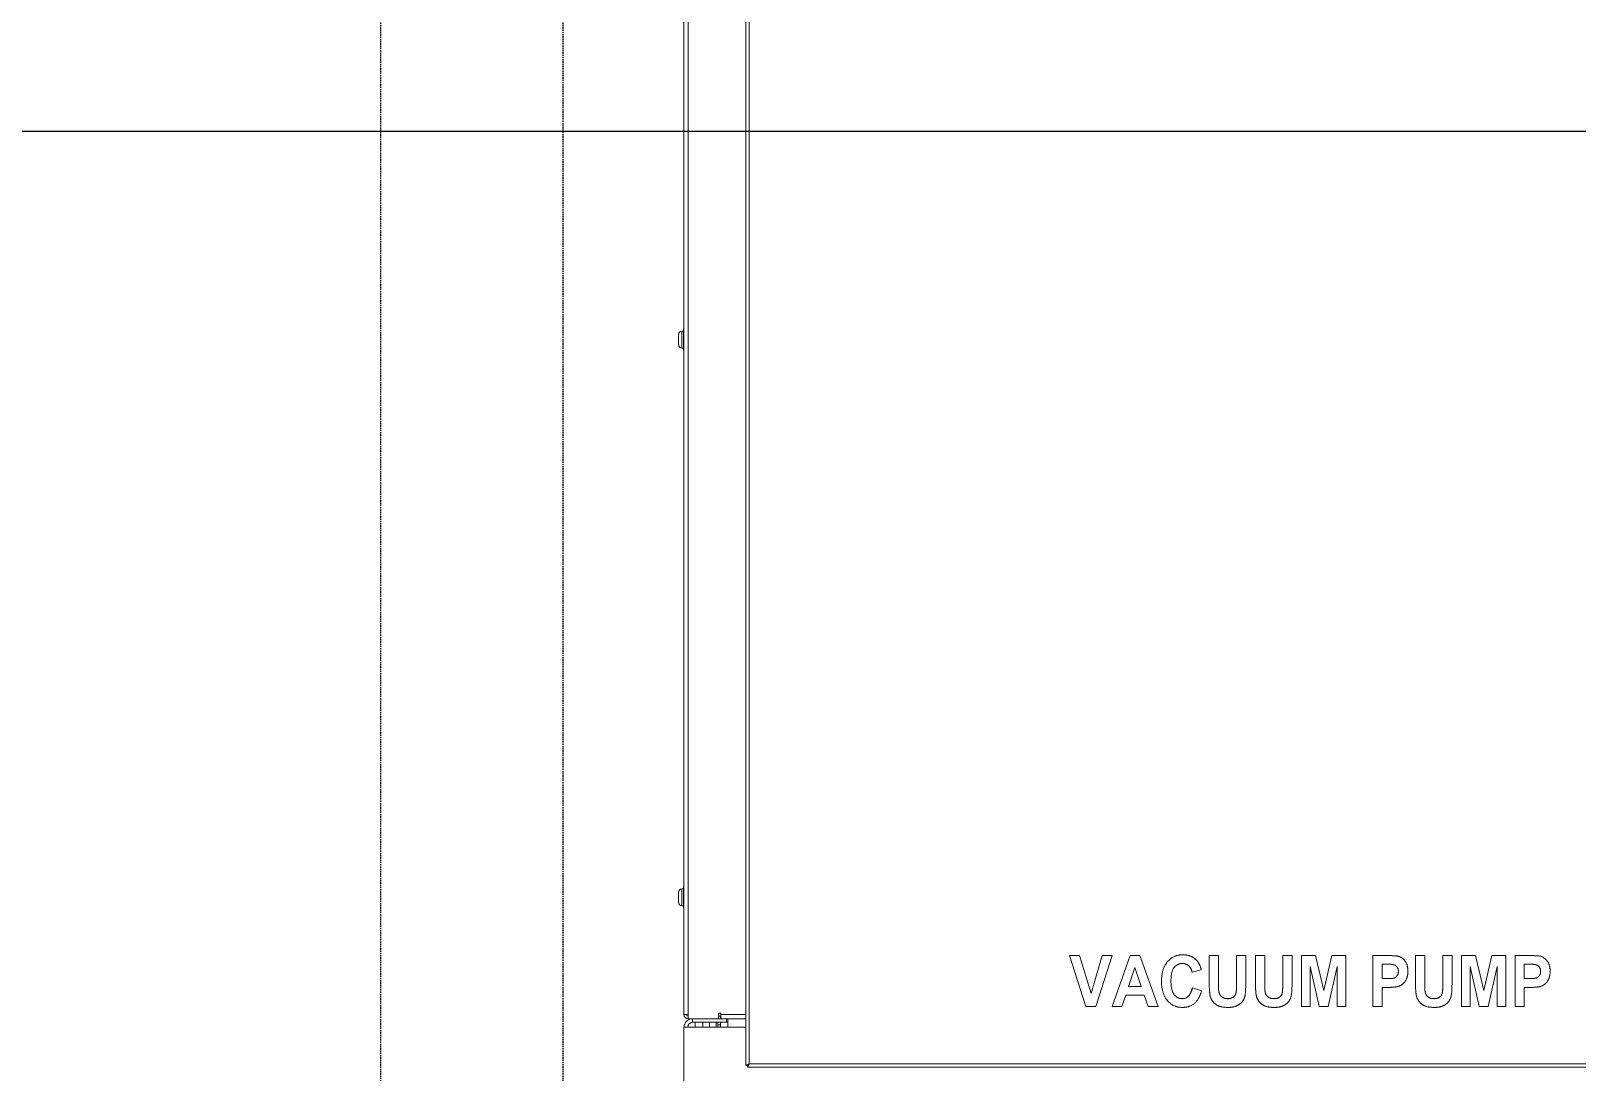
# Model space of a CAD drawing. Extents: x -76427 to 292734, y -42117 to 131250.
# Drawn here: x 11161 to 12437, y -38601 to -37742 of the extents above; entities that cross this region are included whole.
import ezdxf
from ezdxf.xclip import XClip

# ---------------------------------------------------------------- set-up
doc = ezdxf.new("R2010")
doc.units = 0
doc.header["$LTSCALE"] = 10
doc.header["$XCLIPFRAME"] = 2
doc.linetypes.add('XFM7P10PV$0$HIDDEN', pattern=[0.375, 0.25, -0.125])
doc.linetypes.add('XFM7P10PV-200K$0$HIDDEN', pattern=[0.375, 0.25, -0.125])
for name, color, linetype in [('TPH12-SEC-@E$0$SIAGE3', 252, 'Continuous'), ('XFM7P10PV$0$AP5B-SM-08-FNN-300-A(B)-LB1$0$0-支架', 252, 'Continuous'), ('XFM7P10PV-200K$0$AP5B-SM-08-FNN-300-A(B)-LB1$0$0-支架', 7, 'Continuous')]:
    doc.layers.add(name, color=color, linetype=linetype)
doc.layers.add('XFM7P10PV$0$PV-EQ(50K)', color=252, linetype='Continuous', lineweight=9)
doc.layers.add('XFM7P10PV-200K$0$PV-EQ(50K)', color=22, linetype='Continuous', lineweight=9)

# ---------------------------------------------------------------- blocks, each defined once
blk = doc.blocks.new('TPH12-SEC-@E')
at = {"layer": 'TPH12-SEC-@E$0$SIAGE3'}
blk.add_line((38500, 384730), (46900, 384730), dxfattribs=at)
blk = doc.blocks.new('XFM7P10PV-200K$0$A$Cf6a59fa3')
for p, q in [((55.4, 174.3), (55.4, 1891.7)), ((58.1, 1890.2), (58.1, 175.7)), ((4.4, 1849.5), (4.4, 216.5)), ((7.9, 1849.5), (7.9, 216.5)), ((2.6, 780), (2.6, 766)), ((2.6, 780), (3.9, 780)), ((3.9, 764.1), (3.9, 781.9)), ((3.9, 781.9), (4.4, 781.9)), ((4.4, 764.1), (4.4, 781.9)), ((0, 768.6), (0, 777.4)), ((2.6, 766), (3.9, 766)), ((4.4, 777), (4.4, 777)), ((4.4, 769), (4.4, 769)), ((3.9, 764.1), (4.4, 764.1)), ((2.6, 320), (2.6, 306)), ((2.6, 320), (3.9, 320)), ((3.9, 304.1), (3.9, 321.9)), ((3.9, 321.9), (4.4, 321.9)), ((4.4, 304.1), (4.4, 321.9)), ((0, 308.6), (0, 317.4)), ((4.4, 317), (4.4, 317)), ((4.4, 309), (4.4, 309)), ((2.6, 306), (3.9, 306)), ((3.9, 304.1), (4.4, 304.1)), ((322.3, 265), (330.6, 265)), ((335.8, 223), (322.3, 265)), ((330.6, 265), (340.2, 233.9)), ((340.2, 233.9), (349.4, 265)), ((357.5, 265), (344, 223)), ((349.4, 265), (357.5, 265)), ((357.5, 223), (372.3, 265)), ((371.1, 239.6), (376.2, 255.2)), ((372.3, 265), (380.4, 265)), ((376.2, 255.2), (381.5, 239.6)), ((380.4, 265), (395.5, 223)), ((437.6, 242.6), (437.6, 265)), ((437.6, 265), (445.2, 265)), ((445.2, 265), (445.2, 242.2)), ((460.1, 241.8), (460.1, 265)), ((460.1, 265), (467.7, 265)), ((467.7, 265), (467.7, 242.9)), ((475.7, 242.6), (475.7, 265)), ((475.7, 265), (483.3, 265)), ((483.3, 265), (483.3, 242.2)), ((498.2, 241.8), (498.2, 265)), ((498.2, 265), (505.9, 265)), ((505.9, 265), (505.9, 242.9)), ((513.8, 265), (525.2, 265)), ((513.8, 223), (513.8, 265)), ((528.3, 223), (520.9, 256.1)), ((520.9, 256.1), (520.9, 223)), ((525.2, 265), (532.1, 236.3)), ((532.1, 236.3), (538.8, 265)), ((543.2, 256.1), (535.7, 223)), ((538.8, 265), (550.3, 265)), ((543.2, 223), (543.2, 256.1)), ((550.3, 265), (550.3, 223)), ((572.5, 265), (584.8, 265)), ((572.5, 223), (572.5, 265)), ((580.2, 257.9), (583.8, 257.9)), ((580.2, 246), (580.2, 257.9)), ((607.7, 242.6), (607.7, 265)), ((607.7, 265), (615.3, 265)), ((615.3, 265), (615.3, 242.2)), ((630.2, 241.8), (630.2, 265)), ((630.2, 265), (637.8, 265)), ((637.8, 265), (637.8, 242.9)), ((645.7, 265), (657.2, 265)), ((645.7, 223), (645.7, 265)), ((652.9, 256.1), (652.8, 223)), ((660.3, 223), (652.9, 256.1)), ((657.2, 265), (664, 236.3)), ((664, 236.3), (670.7, 265)), ((675.1, 256.1), (667.6, 223)), ((670.7, 265), (682.2, 265)), ((675.1, 223), (675.1, 256.1)), ((682.2, 265), (682.2, 223)), ((689.8, 265), (702.1, 265)), ((689.8, 223), (689.8, 265)), ((697.4, 257.9), (701.1, 257.9)), ((697.4, 246), (697.4, 257.9)), ((431, 253.4), (423.4, 251.4)), ((584.3, 246), (580.2, 246)), ((701.6, 246), (697.4, 246)), ((368.8, 232.5), (365.6, 223)), ((383.9, 232.5), (368.8, 232.5)), ((381.5, 239.6), (371.1, 239.6)), ((387.2, 223), (383.9, 232.5)), ((423.7, 238.5), (431.1, 235.9)), ((585.1, 238.8), (580.2, 238.8)), ((580.2, 238.8), (580.2, 223)), ((702.4, 238.8), (697.4, 238.8)), ((697.4, 238.8), (697.4, 223)), ((32.9, 213), (32.9, 217.5)), ((32.9, 217.5), (34.9, 217.5)), ((34.9, 217.5), (34.9, 216.5)), ((344, 223), (335.8, 223)), ((365.6, 223), (357.5, 223)), ((395.5, 223), (387.2, 223)), ((520.9, 223), (513.8, 223)), ((535.7, 223), (528.3, 223)), ((550.3, 223), (543.2, 223)), ((580.2, 223), (572.5, 223)), ((652.8, 223), (645.7, 223)), ((667.6, 223), (660.3, 223)), ((682.2, 223), (675.1, 223)), ((697.4, 223), (689.8, 223)), ((7.9, 216.5), (4.4, 216.5)), ((4.4, 206), (40.5, 206)), ((4.4, 40), (4.4, 206)), ((7.9, 216.5), (7.9, 213)), ((7.9, 213), (32.9, 213)), ((11.5, 213), (11.5, 210)), ((11.5, 210), (39.5, 210)), ((13.5, 210), (13.5, 206)), ((20, 210), (20, 206)), ((25.4, 210), (25.4, 206)), ((30.9, 209.4), (31.5, 210)), ((30.9, 210), (30.9, 206)), ((32.4, 206), (32.4, 208)), ((32.4, 210), (32.4, 208)), ((34.4, 208), (32.4, 208)), ((34.4, 215), (32.9, 215)), ((32.9, 213), (39.5, 213)), ((34.4, 213), (34.4, 215)), ((34.4, 210), (34.4, 208)), ((34.4, 208), (34.4, 206)), ((34.9, 216.5), (55.4, 216.5)), ((34.9, 213), (34.9, 216.5)), ((39.5, 213), (39.5, 210)), ((55.4, 213), (39.5, 213)), ((40.5, 210), (39.5, 210)), ((40.5, 213), (40.5, 206)), ((40.5, 206), (55.4, 206)), ((56.7, 174.3), (55.4, 174.3)), ((58, 175.6), (56.7, 174.3)), ((58, 175.6), (56.7, 174.2)), ((56.7, 174.2), (56.7, 173)), ((1039.1, 173), (56.7, 173)), ((58.1, 175.7), (1037.7, 175.7))]:
    blk.add_line(p, q)
for centre, radius, start, end in [((2.6, 777.4), 2.56, 90, 180), ((2.6, 768.6), 2.56, 180, 270), ((2.6, 317.4), 2.56, 90, 180), ((2.6, 308.6), 2.56, 180, 270), ((7.9, 216.5), 3.5, 180, 270), ((11.5, 206), 7, 90, 180), ((7.9, 216.5), 1.5, 180, 270), ((11.5, 206), 4, 90, 180)]:
    blk.add_arc(centre, radius, start, end)
for points in [[(398.2, 243.6), (398.2, 254.1), (407.9, 265.7), (415.8, 265.7)], [(415.4, 258.5), (411.3, 258.5), (406, 251.8), (406, 244.3)], [(423.4, 251.4), (422.7, 254.7), (418.5, 258.5), (415.4, 258.5)], [(415.8, 265.7), (422.8, 265.7), (427.1, 261.2)], [(427.1, 261.2), (429.7, 258.5), (431, 253.4)], [(583.8, 257.9), (587.9, 257.9), (589.3, 257.6)], [(584.8, 265), (591.7, 265), (593.8, 264.4)], [(589.3, 257.6), (591.2, 257.2), (593.6, 254.2), (593.6, 251.9)], [(593.8, 264.4), (597.1, 263.4), (601.4, 257.1), (601.4, 252.1)], [(701.1, 257.9), (705.2, 257.9), (706.6, 257.6)], [(702.1, 265), (709, 265), (711.1, 264.4)], [(706.6, 257.6), (708.5, 257.2), (710.9, 254.2), (710.9, 251.9)], [(711.1, 264.4), (714.3, 263.4), (718.7, 257.1), (718.7, 252.1)], [(415.4, 222.3), (407.9, 222.3), (398.2, 233.7), (398.2, 243.6)], [(406, 244.3), (406, 236.3), (411.2, 229.5), (415.3, 229.5)], [(438.3, 232), (437.6, 235.5), (437.6, 242.6)], [(467.7, 242.9), (467.7, 235.4), (466.5, 229.1), (463.1, 224.9), (457.6, 222.3), (453.1, 222.3)], [(476.4, 232), (475.7, 235.5), (475.7, 242.6)], [(505.9, 242.9), (505.9, 235.4), (504.6, 229.1), (501.3, 224.9), (495.7, 222.3), (491.2, 222.3)], [(593.6, 251.9), (593.6, 250.1), (591.8, 247.3), (588.8, 246), (584.3, 246)], [(601.4, 252.1), (601.4, 248.2), (598.9, 242.9), (595, 239.9), (593, 239.5)], [(608.4, 232), (607.7, 235.5), (607.7, 242.6)], [(637.8, 242.9), (637.8, 235.4), (636.6, 229.1), (633.2, 224.9), (627.7, 222.3), (623.2, 222.3)], [(710.9, 251.9), (710.9, 250.1), (709.1, 247.3), (706.1, 246), (701.6, 246)], [(718.7, 252.1), (718.7, 248.2), (716.2, 242.9), (712.3, 239.9), (710.3, 239.5)], [(415.3, 229.5), (418.4, 229.5), (422.7, 233.9), (423.7, 238.5)], [(431.1, 235.9), (429.4, 229), (421.5, 222.3), (415.4, 222.3)], [(453.1, 222.3), (447.7, 222.3), (442.1, 225.1), (438.8, 229.5), (438.3, 232)], [(445.2, 242.2), (445.2, 236.8), (445.5, 235.2)], [(445.5, 235.2), (446, 232.7), (449.7, 229.5), (452.9, 229.5)], [(452.9, 229.5), (456.1, 229.5), (459.4, 232.5), (460.1, 236.8), (460.1, 241.8)], [(491.2, 222.3), (485.8, 222.3), (480.2, 225.1), (476.9, 229.5), (476.4, 232)], [(483.3, 242.2), (483.3, 236.8), (483.6, 235.2)], [(483.6, 235.2), (484.1, 232.7), (487.8, 229.5), (491, 229.5)], [(491, 229.5), (494.3, 229.5), (497.6, 232.5), (498.2, 236.8), (498.2, 241.8)], [(593, 239.5), (590.3, 238.8), (585.1, 238.8)], [(623.2, 222.3), (617.8, 222.3), (612.2, 225.1), (608.9, 229.5), (608.4, 232)], [(615.3, 242.2), (615.3, 236.8), (615.6, 235.2)], [(615.6, 235.2), (616, 232.7), (619.8, 229.5), (623, 229.5)], [(623, 229.5), (626.2, 229.5), (629.5, 232.5), (630.2, 236.8), (630.2, 241.8)], [(710.3, 239.5), (707.6, 238.8), (702.4, 238.8)]]:
    blk.add_open_spline(points, degree=2)
for points, knots in [([(58.1, 175.7), (57.2, 175.4), (56.2, 175.1), (55.7, 174.8), (55.5, 174.6), (55.4, 174.5), (55.4, 174.3)], [0, 0, 0, 0, 1.087346, 1.087346, 1.087346, 1.570796, 1.570796, 1.570796, 1.570796]), ([(58.1, 175.7), (57.5, 175.4), (56.9, 175), (56.7, 174.6), (56.7, 174.5), (56.7, 174.4), (56.7, 174.3)], [0, 0, 0, 0, 1.265256, 1.265256, 1.265256, 1.570796, 1.570796, 1.570796, 1.570796]), ([(56.7, 173), (57.1, 173), (57.4, 173.6), (57.7, 174.5), (57.9, 174.9), (58, 175.3), (58.1, 175.7)], [0, 0, 0, 0, 1.087346, 1.087346, 1.087346, 1.570796, 1.570796, 1.570796, 1.570796]), ([(58.1, 175.7), (57.8, 175.1), (57.4, 174.5), (57, 174.3), (56.9, 174.3), (56.8, 174.2), (56.7, 174.2)], [0, 0, 0, 0, 1.265256, 1.265256, 1.265256, 1.570796, 1.570796, 1.570796, 1.570796])]:
    blk.add_open_spline(points, degree=3, knots=knots)
blk = doc.blocks.new('XFM7P10PV-200K')
at = {"layer": 'XFM7P10PV-200K$0$AP5B-SM-08-FNN-300-A(B)-LB1$0$0-支架', "linetype": 'XFM7P10PV-200K$0$HIDDEN', "ltscale": 0.5, "elevation": 0}
blk.add_lwpolyline([(11450.1, -36454.6), (11600, -36454.6), (11600, -38944.1), (11450.1, -38944.1)], close=True, dxfattribs=at)
at = {"layer": 'XFM7P10PV-200K$0$PV-EQ(50K)'}
blk.add_blockref('XFM7P10PV-200K$0$A$Cf6a59fa3', (11695.6, -38769.6), dxfattribs=at)
blk = doc.blocks.new('XFM7P10PV$0$A$Cf6a59fa3')
for p, q in [((55.4, 174.3), (55.4, 1891.7)), ((58.1, 1890.2), (58.1, 175.7)), ((4.4, 1849.5), (4.4, 216.5)), ((7.9, 1849.5), (7.9, 216.5)), ((2.6, 780), (2.6, 766)), ((2.6, 780), (3.9, 780)), ((3.9, 764.1), (3.9, 781.9)), ((3.9, 781.9), (4.4, 781.9)), ((4.4, 764.1), (4.4, 781.9)), ((0, 768.6), (0, 777.4)), ((2.6, 766), (3.9, 766)), ((4.4, 777), (4.4, 777)), ((4.4, 769), (4.4, 769)), ((3.9, 764.1), (4.4, 764.1)), ((2.6, 320), (2.6, 306)), ((2.6, 320), (3.9, 320)), ((3.9, 304.1), (3.9, 321.9)), ((3.9, 321.9), (4.4, 321.9)), ((4.4, 304.1), (4.4, 321.9)), ((0, 308.6), (0, 317.4)), ((4.4, 317), (4.4, 317)), ((4.4, 309), (4.4, 309)), ((2.6, 306), (3.9, 306)), ((3.9, 304.1), (4.4, 304.1)), ((322.3, 265), (330.6, 265)), ((335.8, 223), (322.3, 265)), ((330.6, 265), (340.2, 233.9)), ((340.2, 233.9), (349.4, 265)), ((357.5, 265), (344, 223)), ((349.4, 265), (357.5, 265)), ((357.5, 223), (372.3, 265)), ((371.1, 239.6), (376.2, 255.2)), ((372.3, 265), (380.4, 265)), ((376.2, 255.2), (381.5, 239.6)), ((380.4, 265), (395.5, 223)), ((437.6, 242.6), (437.6, 265)), ((437.6, 265), (445.2, 265)), ((445.2, 265), (445.2, 242.2)), ((460.1, 241.8), (460.1, 265)), ((460.1, 265), (467.7, 265)), ((467.7, 265), (467.7, 242.9)), ((475.7, 242.6), (475.7, 265)), ((475.7, 265), (483.3, 265)), ((483.3, 265), (483.3, 242.2)), ((498.2, 241.8), (498.2, 265)), ((498.2, 265), (505.9, 265)), ((505.9, 265), (505.9, 242.9)), ((513.8, 265), (525.2, 265)), ((513.8, 223), (513.8, 265)), ((528.3, 223), (520.9, 256.1)), ((520.9, 256.1), (520.9, 223)), ((525.2, 265), (532.1, 236.3)), ((532.1, 236.3), (538.8, 265)), ((543.2, 256.1), (535.7, 223)), ((538.8, 265), (550.3, 265)), ((543.2, 223), (543.2, 256.1)), ((550.3, 265), (550.3, 223)), ((572.5, 265), (584.8, 265)), ((572.5, 223), (572.5, 265)), ((580.2, 257.9), (583.8, 257.9)), ((580.2, 246), (580.2, 257.9)), ((607.7, 242.6), (607.7, 265)), ((607.7, 265), (615.3, 265)), ((615.3, 265), (615.3, 242.2)), ((630.2, 241.8), (630.2, 265)), ((630.2, 265), (637.8, 265)), ((637.8, 265), (637.8, 242.9)), ((645.7, 265), (657.2, 265)), ((645.7, 223), (645.7, 265)), ((652.9, 256.1), (652.8, 223)), ((660.3, 223), (652.9, 256.1)), ((657.2, 265), (664, 236.3)), ((664, 236.3), (670.7, 265)), ((675.1, 256.1), (667.6, 223)), ((670.7, 265), (682.2, 265)), ((675.1, 223), (675.1, 256.1)), ((682.2, 265), (682.2, 223)), ((689.8, 265), (702.1, 265)), ((689.8, 223), (689.8, 265)), ((697.4, 257.9), (701.1, 257.9)), ((697.4, 246), (697.4, 257.9)), ((431, 253.4), (423.4, 251.4)), ((584.3, 246), (580.2, 246)), ((701.6, 246), (697.4, 246)), ((368.8, 232.5), (365.6, 223)), ((383.9, 232.5), (368.8, 232.5)), ((381.5, 239.6), (371.1, 239.6)), ((387.2, 223), (383.9, 232.5)), ((423.7, 238.5), (431.1, 235.9)), ((585.1, 238.8), (580.2, 238.8)), ((580.2, 238.8), (580.2, 223)), ((702.4, 238.8), (697.4, 238.8)), ((697.4, 238.8), (697.4, 223)), ((32.9, 213), (32.9, 217.5)), ((32.9, 217.5), (34.9, 217.5)), ((34.9, 217.5), (34.9, 216.5)), ((344, 223), (335.8, 223)), ((365.6, 223), (357.5, 223)), ((395.5, 223), (387.2, 223)), ((520.9, 223), (513.8, 223)), ((535.7, 223), (528.3, 223)), ((550.3, 223), (543.2, 223)), ((580.2, 223), (572.5, 223)), ((652.8, 223), (645.7, 223)), ((667.6, 223), (660.3, 223)), ((682.2, 223), (675.1, 223)), ((697.4, 223), (689.8, 223)), ((7.9, 216.5), (4.4, 216.5)), ((4.4, 206), (40.5, 206)), ((4.4, 40), (4.4, 206)), ((7.9, 216.5), (7.9, 213)), ((7.9, 213), (32.9, 213)), ((11.5, 213), (11.5, 210)), ((11.5, 210), (39.5, 210)), ((13.5, 210), (13.5, 206)), ((20, 210), (20, 206)), ((25.4, 210), (25.4, 206)), ((30.9, 209.4), (31.5, 210)), ((30.9, 210), (30.9, 206)), ((32.4, 206), (32.4, 208)), ((32.4, 210), (32.4, 208)), ((34.4, 208), (32.4, 208)), ((34.4, 215), (32.9, 215)), ((32.9, 213), (39.5, 213)), ((34.4, 213), (34.4, 215)), ((34.4, 210), (34.4, 208)), ((34.4, 208), (34.4, 206)), ((34.9, 216.5), (55.4, 216.5)), ((34.9, 213), (34.9, 216.5)), ((39.5, 213), (39.5, 210)), ((55.4, 213), (39.5, 213)), ((40.5, 210), (39.5, 210)), ((40.5, 213), (40.5, 206)), ((40.5, 206), (55.4, 206)), ((56.7, 174.3), (55.4, 174.3)), ((58, 175.6), (56.7, 174.3)), ((58, 175.6), (56.7, 174.2)), ((56.7, 174.2), (56.7, 173)), ((1039.1, 173), (56.7, 173)), ((58.1, 175.7), (1037.7, 175.7))]:
    blk.add_line(p, q)
for centre, radius, start, end in [((2.6, 777.4), 2.56, 90, 180), ((2.6, 768.6), 2.56, 180, 270), ((2.6, 317.4), 2.56, 90, 180), ((2.6, 308.6), 2.56, 180, 270), ((7.9, 216.5), 3.5, 180, 270), ((11.5, 206), 7, 90, 180), ((7.9, 216.5), 1.5, 180, 270), ((11.5, 206), 4, 90, 180)]:
    blk.add_arc(centre, radius, start, end)
for points in [[(398.2, 243.6), (398.2, 254.1), (407.9, 265.7), (415.8, 265.7)], [(415.4, 258.5), (411.3, 258.5), (406, 251.8), (406, 244.3)], [(423.4, 251.4), (422.7, 254.7), (418.5, 258.5), (415.4, 258.5)], [(415.8, 265.7), (422.8, 265.7), (427.1, 261.2)], [(427.1, 261.2), (429.7, 258.5), (431, 253.4)], [(583.8, 257.9), (587.9, 257.9), (589.3, 257.6)], [(584.8, 265), (591.7, 265), (593.8, 264.4)], [(589.3, 257.6), (591.2, 257.2), (593.6, 254.2), (593.6, 251.9)], [(593.8, 264.4), (597.1, 263.4), (601.4, 257.1), (601.4, 252.1)], [(701.1, 257.9), (705.2, 257.9), (706.6, 257.6)], [(702.1, 265), (709, 265), (711.1, 264.4)], [(706.6, 257.6), (708.5, 257.2), (710.9, 254.2), (710.9, 251.9)], [(711.1, 264.4), (714.3, 263.4), (718.7, 257.1), (718.7, 252.1)], [(415.4, 222.3), (407.9, 222.3), (398.2, 233.7), (398.2, 243.6)], [(406, 244.3), (406, 236.3), (411.2, 229.5), (415.3, 229.5)], [(438.3, 232), (437.6, 235.5), (437.6, 242.6)], [(467.7, 242.9), (467.7, 235.4), (466.5, 229.1), (463.1, 224.9), (457.6, 222.3), (453.1, 222.3)], [(476.4, 232), (475.7, 235.5), (475.7, 242.6)], [(505.9, 242.9), (505.9, 235.4), (504.6, 229.1), (501.3, 224.9), (495.7, 222.3), (491.2, 222.3)], [(593.6, 251.9), (593.6, 250.1), (591.8, 247.3), (588.8, 246), (584.3, 246)], [(601.4, 252.1), (601.4, 248.2), (598.9, 242.9), (595, 239.9), (593, 239.5)], [(608.4, 232), (607.7, 235.5), (607.7, 242.6)], [(637.8, 242.9), (637.8, 235.4), (636.6, 229.1), (633.2, 224.9), (627.7, 222.3), (623.2, 222.3)], [(710.9, 251.9), (710.9, 250.1), (709.1, 247.3), (706.1, 246), (701.6, 246)], [(718.7, 252.1), (718.7, 248.2), (716.2, 242.9), (712.3, 239.9), (710.3, 239.5)], [(415.3, 229.5), (418.4, 229.5), (422.7, 233.9), (423.7, 238.5)], [(431.1, 235.9), (429.4, 229), (421.5, 222.3), (415.4, 222.3)], [(453.1, 222.3), (447.7, 222.3), (442.1, 225.1), (438.8, 229.5), (438.3, 232)], [(445.2, 242.2), (445.2, 236.8), (445.5, 235.2)], [(445.5, 235.2), (446, 232.7), (449.7, 229.5), (452.9, 229.5)], [(452.9, 229.5), (456.1, 229.5), (459.4, 232.5), (460.1, 236.8), (460.1, 241.8)], [(491.2, 222.3), (485.8, 222.3), (480.2, 225.1), (476.9, 229.5), (476.4, 232)], [(483.3, 242.2), (483.3, 236.8), (483.6, 235.2)], [(483.6, 235.2), (484.1, 232.7), (487.8, 229.5), (491, 229.5)], [(491, 229.5), (494.3, 229.5), (497.6, 232.5), (498.2, 236.8), (498.2, 241.8)], [(593, 239.5), (590.3, 238.8), (585.1, 238.8)], [(623.2, 222.3), (617.8, 222.3), (612.2, 225.1), (608.9, 229.5), (608.4, 232)], [(615.3, 242.2), (615.3, 236.8), (615.6, 235.2)], [(615.6, 235.2), (616, 232.7), (619.8, 229.5), (623, 229.5)], [(623, 229.5), (626.2, 229.5), (629.5, 232.5), (630.2, 236.8), (630.2, 241.8)], [(710.3, 239.5), (707.6, 238.8), (702.4, 238.8)]]:
    blk.add_open_spline(points, degree=2)
for points, knots in [([(58.1, 175.7), (57.2, 175.4), (56.2, 175.1), (55.7, 174.8), (55.5, 174.6), (55.4, 174.5), (55.4, 174.3)], [0, 0, 0, 0, 1.087346, 1.087346, 1.087346, 1.570796, 1.570796, 1.570796, 1.570796]), ([(58.1, 175.7), (57.5, 175.4), (56.9, 175), (56.7, 174.6), (56.7, 174.5), (56.7, 174.4), (56.7, 174.3)], [0, 0, 0, 0, 1.265256, 1.265256, 1.265256, 1.570796, 1.570796, 1.570796, 1.570796]), ([(56.7, 173), (57.1, 173), (57.4, 173.6), (57.7, 174.5), (57.9, 174.9), (58, 175.3), (58.1, 175.7)], [0, 0, 0, 0, 1.087346, 1.087346, 1.087346, 1.570796, 1.570796, 1.570796, 1.570796]), ([(58.1, 175.7), (57.8, 175.1), (57.4, 174.5), (57, 174.3), (56.9, 174.3), (56.8, 174.2), (56.7, 174.2)], [0, 0, 0, 0, 1.265256, 1.265256, 1.265256, 1.570796, 1.570796, 1.570796, 1.570796])]:
    blk.add_open_spline(points, degree=3, knots=knots)
blk = doc.blocks.new('XFM7P10PV')
at = {"layer": 'XFM7P10PV$0$AP5B-SM-08-FNN-300-A(B)-LB1$0$0-支架', "linetype": 'XFM7P10PV$0$HIDDEN', "ltscale": 0.5, "elevation": 0}
blk.add_lwpolyline([(11450.1, -36454.6), (11600, -36454.6), (11600, -38944.1), (11450.1, -38944.1)], close=True, dxfattribs=at)
at = {"layer": 'XFM7P10PV$0$PV-EQ(50K)'}
blk.add_blockref('XFM7P10PV$0$A$Cf6a59fa3', (11695.6, -38769.6), dxfattribs=at)

msp = doc.modelspace()

# ---------------------------------------------------------------- block references
for name in ['XFM7P10PV', 'XFM7P10PV-200K']:
    msp.add_blockref(name, (0, 0))
ref = msp.add_blockref('TPH12-SEC-@E', (-29200, -422554.6))
XClip(ref).set_block_clipping_path([(33964.7926547826, 380750.0000000001), (50300, 392150)])

doc.saveas('drawing.dxf')
